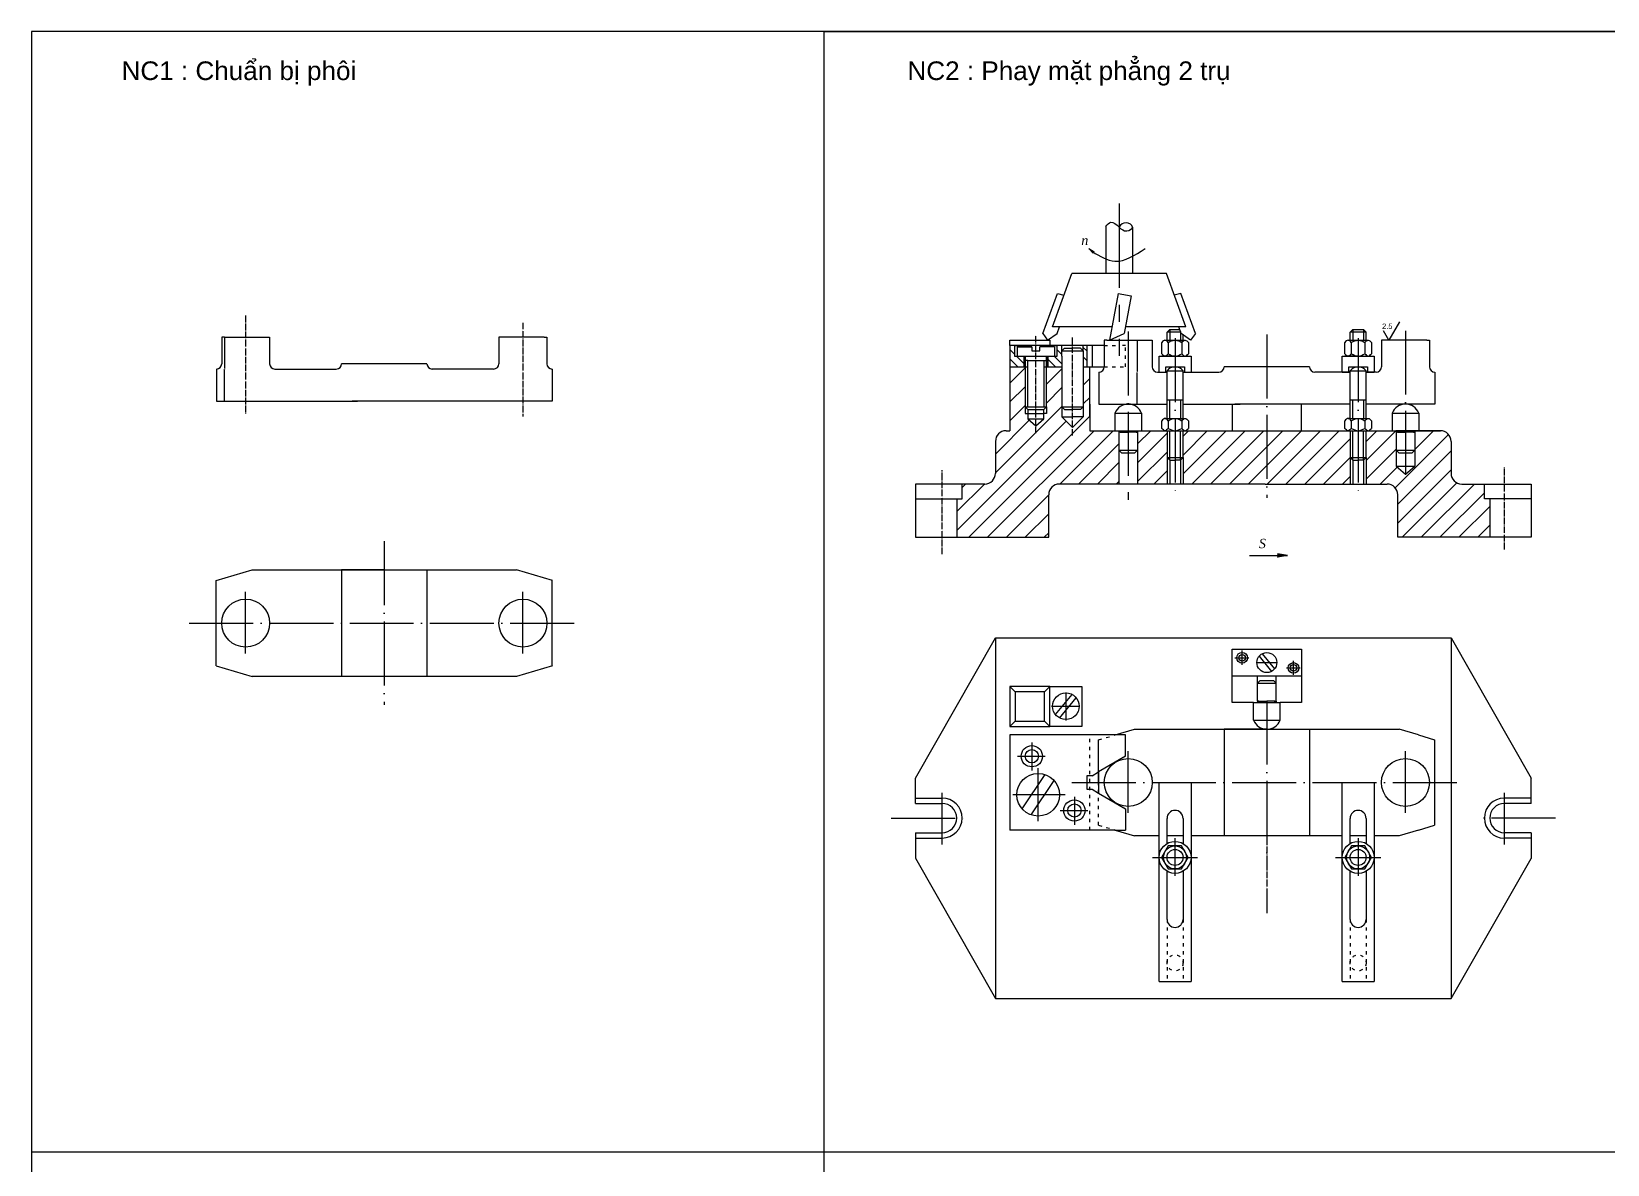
# Model space of a CAD drawing. Header units: inches. Extents: x 12 to 1202, y 8 to 849.
# Drawn here: x 13 to 604, y 424 to 849 of the extents above; entities that cross this region are included whole.
import ezdxf

# ---------------------------------------------------------------- set-up
doc = ezdxf.new("R2010")
doc.units = ezdxf.units.IN
doc.header["$MEASUREMENT"] = 0
for name, pattern in [('ACAD_ISO03W100', [30, 12, -18]), ('ACAD_ISO04W100', [30, 24, -3, 0, -3]), ('CENTER', [50.8, 31.75, -6.35, 6.35, -6.35])]:
    doc.linetypes.add(name, pattern=pattern)
for name, color, linetype in [('duong tam', 1, 'ACAD_ISO04W100'), ('gach VL', 4, 'Continuous'), ('kich thuoc', 3, 'Continuous'), ('net khuat', 2, 'ACAD_ISO03W100'), ('net manh', 5, 'Continuous')]:
    doc.layers.add(name, color=color, linetype=linetype)
doc.layers.add('net dam', color=7, linetype='Continuous', lineweight=30)
doc.styles.get("Standard").update_dxf_attribs({"font": 'arial.ttf'})
doc.dimstyles.get("Standard").update_dxf_attribs({"dimtxt": 0.18, "dimasz": 0.18, "dimexe": 0.18, "dimexo": 0.0625, "dimgap": 0.09, "dimtad": 0, "dimtih": 1, "dimtoh": 1, "dimdec": 4, "dimzin": 0, "dimdsep": 46, "dimtxsty": 'Standard', "dimcen": 0.09, "dimadec": 0, "dimazin": 0, "dimtfac": 1, "dimtdec": 4, "dimtofl": 0, "dimtmove": 0, "dimatfit": 3, "dimfxl": 1, "dimtolj": 1, "dimtzin": 0, "dimarcsym": 0})

# ---------------------------------------------------------------- blocks, each defined once
blk = doc.blocks.new('*D19')
at = {"layer": 'Defpoints', "color": 0, "transparency": 16777216}
for p in [(424.66, 732.96), (428.02, 732.96), (424.66, 708.96)]:
    blk.add_point(p, dxfattribs=at)
at = {"layer": 'kich thuoc', "color": 0, "lineweight": -2, "transparency": 16777216}
for p, q in [((424.72, 732.96), (428.2, 732.96)), ((428.02, 732.78), (428.02, 721.14)), ((428.02, 709.14), (428.02, 720.78)), ((424.72, 708.96), (428.2, 708.96))]:
    blk.add_line(p, q, dxfattribs=at)
at = {"layer": 'kich thuoc', "color": 0, "transparency": 16777216}
for points in [[(427.99, 732.78), (428.05, 732.78), (428.02, 732.96)], [(427.99, 709.14), (428.05, 709.14), (428.02, 708.96)]]:
    blk.add_solid(points, dxfattribs=at)
at = {"layer": 'kich thuoc', "color": 0, "transparency": 16777216, "insert": (428.02, 720.96), "char_height": 0.18, "attachment_point": 5}
blk.add_mtext('\\A1;13{\\H0.7x;\\S%%P0.5^ ;}', dxfattribs=at)
blk = doc.blocks.new('*D21')
at = {"color": 0, "lineweight": -2, "transparency": 16777216}
for p, q in [((85.52, 734.1), (85.4, 734.1)), ((85.58, 733.92), (85.58, 722.28)), ((85.58, 710.28), (85.58, 721.92)), ((85.52, 710.1), (85.4, 710.1))]:
    blk.add_line(p, q, dxfattribs=at)
at = {"color": 0, "transparency": 16777216}
for points in [[(85.55, 733.92), (85.61, 733.92), (85.58, 734.1)], [(85.55, 710.28), (85.61, 710.28), (85.58, 710.1)]]:
    blk.add_solid(points, dxfattribs=at)
at = {"layer": 'Defpoints', "color": 0, "transparency": 16777216}
for p in [(85.58, 734.1), (85.58, 710.1), (85.58, 710.1)]:
    blk.add_point(p, dxfattribs=at)
at = {"color": 0, "transparency": 16777216, "insert": (85.58, 722.1), "char_height": 0.18, "attachment_point": 5}
blk.add_mtext('\\A1;24.0000', dxfattribs=at)

msp = doc.modelspace()

# ---------------------------------------------------------------- hatches: boundary and pattern name
at = {"layer": 'gach VL', "ltscale": 0.1}
h = msp.add_hatch(dxfattribs=at)
h.set_pattern_fill('ANSI31', color=256, scale=20, angle=90)
h.set_pattern_definition([(135, (-1984.0081, -6561.8417), (-1.76776695, -1.76776695), [])])
h.paths.add_polyline_path([(409.09464, 730.95855), (407.7905, 730.95855), (407.7905, 728.95855), (407.7905, 726.95855), (407.7905, 722.95855), (409.09464, 722.95855)])
h.paths.add_polyline_path([(385.49596, 722.95855), (385.49596, 726.95855), (381.99596, 726.95855), (381.99596, 730.95855), (380.27807, 730.95855), (380.27807, 722.95855)])
h.paths.add_polyline_path([(394.49596, 726.95855), (394.49596, 722.95855), (399.7905, 722.95855), (399.7905, 726.95855), (399.7905, 728.95855), (399.7905, 730.95855), (397.99596, 730.95855), (397.99596, 726.95855)])
h = msp.add_hatch(dxfattribs=at)
h.set_pattern_fill('ANSI31', color=256, scale=40)
h.set_pattern_definition([(45, (-1984.008, -6561.8417), (-3.535534, 3.535534), [])])
h.paths.add_polyline_path([(439.21409, 688.95855), (439.21409, 698.95855), (438.43846, 698.95855), (428.16102, 698.95855), (428.16102, 678.95855), (439.21409, 678.95855)])
h.paths.add_polyline_path([(476.66102, 698.95855), (445.21409, 698.95855), (445.21409, 688.95855), (445.21409, 678.95855), (476.04192, 678.95855), (476.66102, 678.95855)])
h.paths.add_polyline_path([(507.89573, 688.95855), (507.89573, 698.95855), (507.1201, 698.95855), (476.66102, 698.95855), (476.66102, 678.95855), (498.04192, 678.95855), (507.89573, 678.95855)])
edge = h.paths.add_edge_path()
edge.add_line((525.16102, 698.95855), (513.89573, 698.95855))
edge.add_line((513.89573, 698.95855), (513.89573, 688.95855))
edge.add_line((513.89573, 688.95855), (513.89573, 678.95855))
edge.add_line((513.89573, 678.95855), (521.75218, 678.95855))
edge.add_arc((521.75218, 674.95855), 4, 0, 90, ccw=False)
edge.add_line((525.75218, 674.95855), (525.75218, 658.95855))
edge.add_line((525.75218, 658.95855), (560.25218, 658.95855))
edge.add_line((560.25218, 658.95855), (560.25218, 673.45855))
edge.add_line((560.25218, 673.45855), (558.25218, 673.45855))
edge.add_line((558.25218, 673.45855), (558.25218, 678.95855))
edge.add_line((558.25218, 678.95855), (549.75218, 678.95855))
edge.add_arc((549.75218, 682.95855), 4, 180, 270, ccw=False)
edge.add_line((545.75218, 682.95855), (545.75218, 694.95855))
edge.add_arc((541.75218, 694.95855), 4, 0, 90)
edge.add_line((541.75218, 698.95855), (532.16102, 698.95855))
edge.add_line((532.16102, 698.95855), (532.16102, 685.63096))
edge.add_line((532.16102, 685.63096), (528.66102, 682.62426))
edge.add_line((528.66102, 682.62426), (525.16102, 685.63096))
edge.add_line((525.16102, 685.63096), (525.16102, 698.95855))
edge = h.paths.add_edge_path()
edge.add_line((407.7905, 704.12022), (403.7905, 700.15158))
edge.add_line((403.7905, 700.15158), (399.7905, 704.12022))
edge.add_line((399.7905, 704.12022), (399.7905, 722.95855))
edge.add_line((399.7905, 722.95855), (393.99596, 722.95855))
edge.add_line((393.99596, 722.95855), (393.99596, 707.89895))
edge.add_line((393.99596, 707.89895), (393.99596, 703.37487))
edge.add_line((393.99596, 703.37487), (392.99596, 703.37487))
edge.add_line((392.99596, 703.37487), (389.99596, 700.83469))
edge.add_line((389.99596, 700.83469), (386.99596, 703.37487))
edge.add_line((386.99596, 703.37487), (385.99596, 703.37487))
edge.add_line((385.99596, 703.37487), (385.99596, 707.89895))
edge.add_line((385.99596, 707.89895), (385.99596, 722.95855))
edge.add_line((385.99596, 722.95855), (380.27807, 722.95855))
edge.add_line((380.27807, 722.95855), (380.27807, 698.95855))
edge.add_line((380.27807, 698.95855), (378.85044, 698.95855))
edge.add_arc((378.85044, 694.95855), 4, 90, 180)
edge.add_line((374.85044, 694.95855), (374.85044, 682.95855))
edge.add_arc((370.85044, 682.95855), 4, -90, 0, ccw=False)
edge.add_line((370.85044, 678.95855), (362.35044, 678.95855))
edge.add_line((362.35044, 678.95855), (362.35044, 673.45855))
edge.add_line((362.35044, 673.45855), (360.35044, 673.45855))
edge.add_line((360.35044, 673.45855), (360.35044, 658.95855))
edge.add_line((360.35044, 658.95855), (394.85044, 658.95855))
edge.add_line((394.85044, 658.95855), (394.85044, 674.95855))
edge.add_arc((398.85044, 674.95855), 4, 90, 180, ccw=False)
edge.add_line((398.85044, 678.95855), (421.16102, 678.95855))
edge.add_line((421.16102, 678.95855), (421.16102, 698.95855))
edge.add_line((421.16102, 698.95855), (419.66102, 698.95855))
edge.add_line((419.66102, 698.95855), (410.27807, 698.95855))
edge.add_line((410.27807, 698.95855), (410.27807, 708.95855))
edge.add_line((410.27807, 708.95855), (410.27807, 722.95855))
edge.add_line((410.27807, 722.95855), (407.7905, 722.95855))
edge.add_line((407.7905, 722.95855), (407.7905, 704.12022))
at = {"layer": 'net dam'}
h = msp.add_hatch(color=256, dxfattribs=at)
h.paths.add_polyline_path([(409.93522, 767.32091), (410.09255, 767.1398, 0.066389617), (411.36816, 766.05662), (411.91996, 766.10347)])
h.paths.add_polyline_path([(410.09255, 767.1398), (411.46578, 765.55903), (411.36816, 766.05662, -0.066389617)])
h = msp.add_hatch(color=256, dxfattribs=at)
h.paths.add_polyline_path([(481.4053, 652.12761), (480.68981, 651.49934), (484.45554, 652.12761)])
h.paths.add_polyline_path([(484.45554, 652.12761), (480.68981, 652.75589), (481.4053, 652.12761)])

# ---------------------------------------------------------------- linework, layer by layer
at = {"layer": 'duong tam', "linetype": 'CENTER'}
msp.add_line((421.25484, 784.27959), (421.25484, 727.04144), dxfattribs=at)
at = {"layer": 'duong tam', "ltscale": 0.1}
for p, q in [((93.58072, 742.25399), (93.58072, 705.29815)), ((197.58072, 739.43833), (197.58072, 704.24227)), ((389.99596, 697.9819), (389.99596, 735.03278)), ((403.7905, 697.17933), (403.7905, 734.22532)), ((354.85044, 652.68021), (354.85044, 684.16674)), ((565.75218, 654.424), (565.75218, 685.28617)), ((476.66102, 548.88004), (476.66102, 525.0067))]:
    msp.add_line(p, q, dxfattribs=at)
at = {"layer": 'duong tam'}
for p, q in [((424.66102, 736.14881), (424.66102, 673.06159)), ((442.21412, 733.65569), (442.21412, 673.77973)), ((476.66102, 735.04189), (476.66102, 673.77973)), ((510.89574, 733.65569), (510.89574, 674.32474)), ((528.66102, 736.51202), (528.66102, 679.53247)), ((145.58072, 657.44912), (145.58072, 596.0545)), ((93.58072, 615.40783), (93.58072, 638.51448)), ((197.58072, 615.40783), (197.58072, 638.51448)), ((72.39638, 626.75181), (217.37601, 626.75181)), ((467.37098, 611.15372), (467.37098, 616.43252)), ((464.69632, 613.7511), (469.86176, 613.7511)), ((472.64903, 611.95291), (480.3972, 611.95291)), ((483.99082, 609.93897), (489.15626, 609.93897)), ((486.66548, 607.34158), (486.66548, 612.62038)), ((401.2749, 600.74728), (401.2749, 590.18967)), ((476.66102, 597.6372), (476.66102, 536.24258)), ((395.92558, 595.55251), (406.25647, 595.55251)), ((388.49605, 581.99357), (388.49605, 571.43596)), ((383.14673, 576.79879), (393.47762, 576.79879)), ((424.66102, 555.59591), (424.66102, 578.70256)), ((528.66102, 555.59591), (528.66102, 578.70256)), ((390.87146, 552.48214), (390.87146, 572.25977)), ((354.84169, 543.69297), (354.84169, 563.09133)), ((400.95045, 562.35258), (381.37856, 562.35258)), ((403.47668, 566.93989), (548.45631, 566.93989)), ((565.76093, 543.67988), (565.76093, 563.07825)), ((399.12697, 556.42503), (409.45785, 556.42503)), ((404.47628, 561.6198), (404.47628, 551.06219)), ((335.68588, 553.58546), (365.4817, 553.58546)), ((584.91674, 553.57238), (555.12092, 553.57238)), ((442.19669, 546.01357), (442.19669, 531.88731)), ((510.87831, 546.01357), (510.87831, 531.88731)), ((433.73048, 538.83531), (450.69775, 538.83531)), ((502.4121, 538.83531), (519.37937, 538.83531)), ((476.66102, 525.82294), (476.66102, 517.90474))]:
    msp.add_line(p, q, dxfattribs=at)
at = {"layer": 'kich thuoc'}
for p, q in [((526.45948, 739.88675), (522.45948, 732.95855)), ((522.45948, 732.95855), (520.45948, 736.42265))]:
    msp.add_line(p, q, dxfattribs=at)
at = {"layer": 'net dam', "ltscale": 0.1}
for p, q in [((310.49895, 848.7895), (13.24895, 848.7895)), ((13.24895, 848.7895), (13.24895, 7.7895)), ((381.99596, 730.95855), (382.99596, 730.95855)), ((382.99596, 730.45855), (388.49596, 730.45855)), ((382.99596, 730.45855), (382.99596, 726.95855)), ((396.99596, 730.45855), (391.49596, 730.45855)), ((396.99596, 730.45855), (396.99596, 726.95855)), ((399.7905, 728.95855), (399.7905, 730.95855)), ((407.7905, 728.95855), (407.7905, 730.95855)), ((381.99596, 726.95855), (397.99596, 726.95855)), ((385.49596, 726.95855), (385.49596, 722.95855)), ((385.99596, 726.95855), (385.99596, 722.95855)), ((393.99596, 726.95855), (393.99596, 722.95855)), ((394.49596, 726.95855), (394.49596, 722.95855)), ((436.19669, 720.95855), (439.21412, 720.95855)), ((445.21412, 720.95855), (448.19669, 720.95855)), ((504.89574, 720.95855), (507.89574, 720.95855)), ((513.89574, 720.95855), (516.89574, 720.95855)), ((385.99596, 707.89895), (393.99596, 707.89895)), ((386.99596, 706.89895), (385.99596, 707.89895)), ((386.99596, 706.89895), (392.99596, 706.89895)), ((386.99596, 706.89895), (386.99596, 703.37487)), ((392.99596, 706.89895), (393.99596, 707.89895)), ((392.99596, 703.37487), (392.99596, 706.89895)), ((399.7905, 707.89895), (399.7905, 704.12022)), ((399.7905, 704.12022), (403.7905, 704.12022)), ((399.7905, 704.12022), (403.7905, 700.15158)), ((407.7905, 704.12022), (403.7905, 704.12022)), ((407.7905, 704.12022), (403.7905, 700.15158)), ((407.7905, 707.89895), (407.7905, 704.12022)), ((463.66102, 708.95855), (463.66102, 698.95855)), ((489.63347, 698.95855), (489.63347, 708.95855)), ((386.99596, 703.37487), (392.99596, 703.37487)), ((386.99596, 703.37487), (389.99596, 700.83469)), ((389.99596, 700.83469), (392.99596, 703.37487)), ((438.43846, 698.95855), (445.98972, 698.95855)), ((507.1201, 698.95855), (514.67137, 698.95855)), ((525.16102, 685.63096), (532.16102, 685.63096)), ((525.16102, 685.63096), (528.66102, 682.62426)), ((528.66102, 682.62426), (532.16102, 685.63096)), ((498.04192, 678.95855), (521.75218, 678.95855)), ((344.85044, 568.58546), (374.85044, 621.26853)), ((374.85044, 621.26853), (545.75218, 621.26853)), ((374.85044, 621.26853), (374.85044, 485.9024)), ((545.75218, 621.26853), (545.75218, 485.9024)), ((545.75218, 621.26853), (575.75218, 568.57238)), ((463.66102, 606.93989), (463.66102, 616.93989)), ((463.66102, 616.93989), (489.66102, 616.93989)), ((489.66102, 616.93989), (489.66102, 606.93989)), ((463.66102, 596.93989), (463.66102, 606.93989)), ((463.66102, 606.93989), (489.66102, 606.93989)), ((473.16102, 604.23354), (473.16102, 606.93989)), ((473.16102, 597.43989), (473.16102, 604.23354)), ((480.16102, 604.23354), (480.16102, 606.93989)), ((480.16102, 597.43989), (480.16102, 604.23354)), ((489.66102, 606.93989), (489.66102, 596.93989)), ((473.16102, 597.43989), (473.16102, 596.93989)), ((480.16102, 597.43989), (480.16102, 596.93989)), ((471.66102, 596.93989), (463.66102, 596.93989)), ((471.66102, 596.93989), (481.66102, 596.93989)), ((489.66102, 596.93989), (481.66102, 596.93989)), ((413.5665, 566.93989), (413.5665, 582.93989)), ((413.5665, 570.88334), (413.5665, 562.99644)), ((344.85044, 538.48886), (374.85044, 485.9024)), ((545.75218, 485.9024), (575.75218, 538.47578)), ((436.21412, 492.31376), (448.21412, 492.31376)), ((504.89574, 492.31376), (516.89574, 492.31376)), ((374.85044, 485.9024), (545.75218, 485.9024))]:
    msp.add_line(p, q, dxfattribs=at)
at = {"layer": 'net dam'}
for p, q in [((310.49895, 848.7895), (310.49895, 7.7895)), ((1202.24895, 848.7895), (310.49895, 848.7895)), ((310.49895, 848.7895), (904.99895, 848.7895)), ((416.25484, 775.65558), (416.25484, 757.95855)), ((426.25484, 775.35243), (426.25484, 757.95855)), ((426.25484, 775.35243), (426.25484, 757.95855)), ((411.46578, 765.55903), (409.93522, 767.32091)), ((409.93522, 767.32091), (411.91996, 766.10347)), ((411.91996, 766.10347), (411.36816, 766.05662)), ((411.36816, 766.05662), (411.46578, 765.55903)), ((396.25484, 737.95855), (403.53424, 757.95855)), ((438.97543, 757.95855), (403.53424, 757.95855)), ((446.25484, 737.95855), (438.97543, 757.95855)), ((392.66032, 735.39221), (398.15266, 750.48228)), ((420.86666, 750.48228), (417.58694, 732.95855)), ((420.86666, 750.48228), (425.78708, 749.59321)), ((425.78708, 749.59321), (423.12923, 735.39221)), ((449.84935, 735.39221), (444.35701, 750.48228)), ((84.58072, 734.09955), (84.58072, 724.09955)), ((85.58072, 734.09955), (84.58072, 734.09955)), ((85.58072, 734.09955), (101.58072, 734.09955)), ((101.58072, 734.09955), (102.58072, 734.09955)), ((102.58072, 734.09955), (102.58072, 724.09955)), ((188.58072, 734.09955), (188.58072, 724.09955)), ((189.58072, 734.09955), (188.58072, 734.09955)), ((205.58072, 734.09955), (189.58072, 734.09955)), ((205.58072, 734.09955), (206.58072, 734.09955)), ((206.58072, 734.09955), (206.58072, 724.09955)), ((418.52273, 737.95855), (396.25484, 737.95855)), ((397.98121, 735.39221), (398.91528, 737.95855)), ((446.25484, 737.95855), (423.60955, 737.95855)), ((440.21412, 736.89022), (439.21412, 735.89022)), ((439.21412, 732.95855), (439.21412, 735.89022)), ((444.3472, 735.89022), (439.21412, 735.89022)), ((440.21412, 736.89022), (443.98323, 736.89022)), ((444.52846, 735.39221), (443.59439, 737.95855)), ((445.21412, 732.95855), (445.21412, 734.92167)), ((508.89574, 736.89022), (507.89574, 735.89022)), ((507.89574, 732.95855), (507.89574, 735.89022)), ((513.89574, 735.89022), (507.89574, 735.89022)), ((508.89574, 736.89022), (512.89574, 736.89022)), ((512.89574, 736.89022), (513.89574, 735.89022)), ((513.89574, 732.95855), (513.89574, 735.89022)), ((380.27807, 730.95855), (380.27807, 732.95855)), ((380.27807, 732.95855), (395.27807, 732.95855)), ((415.66102, 730.95855), (380.27807, 730.95855)), ((380.27807, 730.95855), (380.27807, 722.95855)), ((381.99596, 730.95855), (381.99596, 726.95855)), ((381.99596, 730.95855), (388.49596, 730.95855)), ((388.49596, 730.45855), (388.49596, 728.95855)), ((388.49596, 728.95855), (391.49596, 728.95855)), ((391.49596, 730.95855), (397.99596, 730.95855)), ((391.49596, 728.95855), (391.49596, 730.45855)), ((395.27807, 732.95855), (395.27807, 730.95855)), ((397.99596, 726.95855), (397.99596, 730.95855)), ((400.7905, 729.95855), (399.7905, 728.95855)), ((399.7905, 726.95855), (399.7905, 728.95855)), ((399.7905, 728.95855), (407.7905, 728.95855)), ((400.7905, 729.95855), (403.7905, 729.95855)), ((406.7905, 729.95855), (403.7905, 729.95855)), ((406.7905, 729.95855), (407.7905, 728.95855)), ((407.7905, 728.95855), (407.7905, 726.95855)), ((409.09464, 730.95855), (409.09464, 722.95855)), ((411.09464, 730.95855), (411.09464, 722.95855)), ((415.66102, 732.95855), (415.66102, 722.95855)), ((416.66102, 732.95855), (415.66102, 732.95855)), ((416.66102, 732.95855), (432.66102, 732.95855)), ((432.66102, 732.95855), (433.66102, 732.95855)), ((433.66102, 732.95855), (433.66102, 722.95855)), ((437.21412, 727.84979), (437.21412, 732.06731)), ((438.43849, 732.95855), (445.98975, 732.95855)), ((439.66286, 732.06731), (439.66286, 727.84979)), ((444.76538, 732.95855), (445.98975, 732.95855)), ((444.76538, 732.06731), (444.76538, 727.84979)), ((447.21412, 732.06731), (447.21412, 727.84979)), ((505.89574, 727.84979), (505.89574, 732.06731)), ((507.12011, 732.95855), (514.67137, 732.95855)), ((508.34448, 732.06731), (508.34448, 727.84979)), ((513.447, 732.95855), (514.67137, 732.95855)), ((513.447, 732.06731), (513.447, 727.84979)), ((515.89574, 732.06731), (515.89574, 727.84979)), ((519.66102, 732.95855), (519.66102, 722.95855)), ((520.66102, 732.95855), (519.66102, 732.95855)), ((536.66102, 732.95855), (520.66102, 732.95855)), ((536.66102, 732.95855), (537.66102, 732.95855)), ((537.66102, 732.95855), (537.66102, 722.95855)), ((82.58072, 722.09955), (82.58072, 710.09955)), ((104.58072, 722.09955), (122.51621, 722.09955)), ((122.51621, 722.09955), (127.58072, 722.09955)), ((161.58072, 724.09955), (129.58072, 724.09955)), ((168.64522, 722.09955), (163.58072, 722.09955)), ((186.58072, 722.09955), (168.64522, 722.09955)), ((208.58072, 722.09955), (208.58072, 710.09955)), ((380.27807, 722.95855), (386.99596, 722.95855)), ((380.27807, 722.95855), (380.27807, 698.95855)), ((385.99596, 726.95855), (385.99596, 707.89895)), ((392.99596, 722.95855), (399.7905, 722.95855)), ((393.99596, 707.89895), (393.99596, 726.95855)), ((399.7905, 726.95855), (399.7905, 707.89895)), ((407.7905, 726.95855), (407.7905, 707.89895)), ((407.7905, 722.95855), (415.66102, 722.95855)), ((410.27807, 703.95855), (410.27807, 722.95855)), ((436.21412, 720.95855), (436.21412, 726.95855)), ((436.21412, 726.95855), (448.21412, 726.95855)), ((442.21412, 726.95855), (437.21412, 726.95855)), ((438.71412, 720.95855), (438.71412, 722.95855)), ((438.71412, 722.95855), (445.71412, 722.95855)), ((439.21412, 703.56384), (439.21412, 721.49876)), ((439.21412, 721.49876), (445.21412, 721.49876)), ((445.21412, 703.56384), (445.21412, 721.49876)), ((445.71412, 722.95855), (445.71412, 720.95855)), ((448.21412, 726.95855), (448.21412, 720.95855)), ((492.66102, 722.95855), (460.66102, 722.95855)), ((504.89574, 720.95855), (504.89574, 726.95855)), ((504.89574, 726.95855), (516.89574, 726.95855)), ((510.89574, 726.95855), (505.89574, 726.95855)), ((507.39574, 720.95855), (507.39574, 722.95855)), ((507.39574, 722.95855), (514.39574, 722.95855)), ((507.89574, 703.56384), (507.89574, 721.49876)), ((507.89574, 721.49876), (513.89574, 721.49876)), ((513.89574, 703.56384), (513.89574, 721.49876)), ((514.39574, 722.95855), (514.39574, 720.95855)), ((516.89574, 726.95855), (516.89574, 720.95855)), ((413.66102, 720.95855), (413.66102, 708.95855)), ((435.66102, 720.95855), (439.21412, 720.95855)), ((445.21412, 720.95855), (453.59651, 720.95855)), ((453.59651, 720.95855), (458.66102, 720.95855)), ((499.72552, 720.95855), (494.66102, 720.95855)), ((507.89574, 720.95855), (499.72552, 720.95855)), ((517.66102, 720.95855), (513.89574, 720.95855)), ((539.66102, 720.95855), (539.66102, 708.95855)), ((82.58072, 710.09955), (135.58072, 710.09955)), ((157.58072, 710.09955), (133.58072, 710.09955)), ((168.64522, 710.09955), (157.58072, 710.09955)), ((208.58072, 710.09955), (168.64522, 710.09955)), ((399.7905, 707.89895), (407.7905, 707.89895)), ((400.7905, 706.89895), (399.7905, 707.89895)), ((400.7905, 706.89895), (403.7905, 706.89895)), ((406.7905, 706.89895), (403.7905, 706.89895)), ((406.7905, 706.89895), (407.7905, 707.89895)), ((410.27807, 708.95855), (410.27807, 698.95855)), ((413.66102, 708.95855), (439.21412, 708.95855)), ((419.66102, 705.56317), (419.66102, 698.95855)), ((419.66102, 705.56317), (429.66102, 705.56317)), ((429.66102, 705.56317), (429.66102, 698.95855)), ((438.43846, 703.56384), (445.98972, 703.56384)), ((445.21412, 708.95855), (466.66102, 708.95855)), ((488.66102, 708.95855), (464.66102, 708.95855)), ((499.72552, 708.95855), (488.66102, 708.95855)), ((507.89574, 708.95855), (499.72552, 708.95855)), ((507.1201, 703.56384), (514.67136, 703.56384)), ((539.66102, 708.95855), (513.89574, 708.95855)), ((523.66102, 705.56317), (523.66102, 698.95855)), ((523.66102, 705.56317), (533.66102, 705.56317)), ((533.66102, 705.56317), (533.66102, 698.95855)), ((378.85044, 698.95855), (380.27807, 698.95855)), ((410.27807, 698.95855), (430.27807, 698.95855)), ((410.27807, 698.95855), (541.75218, 698.95855)), ((419.66102, 698.95855), (421.16102, 698.95855)), ((421.16102, 698.95855), (421.16102, 678.95855)), ((421.16102, 698.95855), (421.66102, 698.95855)), ((421.66102, 698.45855), (421.16102, 698.45855)), ((421.66102, 698.95855), (421.66102, 698.45855)), ((421.66102, 698.45855), (424.66102, 698.45855)), ((427.66102, 698.45855), (424.66102, 698.45855)), ((427.66102, 698.95855), (427.66102, 698.45855)), ((427.66102, 698.45855), (428.16102, 698.45855)), ((428.16102, 698.95855), (428.16102, 678.95855)), ((430.27807, 698.95855), (525.09597, 698.95855)), ((437.21409, 701.30667), (437.21409, 702.6726)), ((437.21409, 699.84979), (437.21409, 701.30667)), ((439.21409, 698.95855), (439.21409, 688.95855)), ((439.66283, 702.6726), (439.66283, 701.30667)), ((439.66283, 701.30667), (439.66283, 699.84979)), ((444.76536, 702.6726), (444.76536, 701.30667)), ((444.76536, 701.30667), (444.76536, 699.84979)), ((445.21409, 688.95855), (445.21409, 698.95855)), ((447.21409, 702.6726), (447.21409, 701.30667)), ((447.21409, 701.30667), (447.21409, 699.84979)), ((505.89573, 701.30667), (505.89573, 702.6726)), ((505.89573, 699.84979), (505.89573, 701.30667)), ((507.89573, 698.95855), (507.89573, 688.95855)), ((508.34447, 702.6726), (508.34447, 701.30667)), ((508.34447, 701.30667), (508.34447, 699.84979)), ((513.44699, 702.6726), (513.44699, 701.30667)), ((513.44699, 701.30667), (513.44699, 699.84979)), ((513.89573, 688.95855), (513.89573, 698.95855)), ((515.89573, 702.6726), (515.89573, 701.30667)), ((515.89573, 701.30667), (515.89573, 699.84979)), ((541.75218, 698.95855), (525.09597, 698.95855)), ((525.16102, 698.95855), (525.16102, 685.63096)), ((525.66102, 698.45855), (525.16102, 698.45855)), ((525.66102, 698.95855), (525.66102, 698.45855)), ((525.66102, 698.45855), (528.66102, 698.45855)), ((531.66102, 698.45855), (528.66102, 698.45855)), ((531.66102, 698.95855), (531.66102, 698.45855)), ((531.66102, 698.45855), (532.16102, 698.45855)), ((532.16102, 698.95855), (532.16102, 685.63096)), ((374.85044, 694.95855), (374.85044, 682.95855)), ((545.75218, 694.95855), (545.75218, 682.95855)), ((421.16102, 691.6649), (428.16102, 691.6649)), ((422.16102, 690.6649), (421.16102, 691.6649)), ((422.16102, 690.6649), (427.16102, 690.6649)), ((427.16102, 690.6649), (428.16102, 691.6649)), ((439.21409, 688.95855), (445.21409, 688.95855)), ((440.21409, 687.95855), (439.21409, 688.95855)), ((440.21409, 687.95855), (442.21409, 687.95855)), ((440.21409, 687.95855), (440.21409, 678.95855)), ((444.21409, 687.95855), (442.21409, 687.95855)), ((444.21409, 687.95855), (445.21409, 688.95855)), ((444.21409, 687.95855), (444.21409, 678.95855)), ((507.89573, 688.95855), (513.89573, 688.95855)), ((508.89573, 687.95855), (507.89573, 688.95855)), ((508.89573, 687.95855), (510.89573, 687.95855)), ((508.89573, 687.95855), (508.89573, 678.95855)), ((512.89573, 687.95855), (510.89573, 687.95855)), ((512.89573, 687.95855), (513.89573, 688.95855)), ((512.89573, 687.95855), (512.89573, 678.95855)), ((525.16102, 691.6649), (532.16102, 691.6649)), ((526.16102, 690.6649), (525.16102, 691.6649)), ((526.16102, 690.6649), (531.16102, 690.6649)), ((531.16102, 690.6649), (532.16102, 691.6649)), ((370.85044, 678.95855), (344.85044, 678.95855)), ((344.85044, 678.95855), (344.85044, 658.95855)), ((362.35044, 673.45855), (362.35044, 678.95855)), ((394.85044, 658.95855), (394.85044, 674.95855)), ((476.04192, 678.95855), (398.85044, 678.95855)), ((476.04192, 678.95855), (498.04192, 678.95855)), ((525.75218, 658.95855), (525.75218, 674.95855)), ((549.75218, 678.95855), (575.75218, 678.95855)), ((558.25218, 673.45855), (558.25218, 678.95855)), ((575.75218, 678.95855), (575.75218, 658.95855)), ((344.85044, 673.45855), (354.85044, 673.45855)), ((354.85044, 673.45855), (360.35044, 673.45855)), ((360.35044, 673.45855), (362.35044, 673.45855)), ((360.35044, 673.45855), (360.35044, 658.95855)), ((560.25218, 673.45855), (558.25218, 673.45855)), ((565.75218, 673.45855), (560.25218, 673.45855)), ((560.25218, 673.45855), (560.25218, 658.95855)), ((575.75218, 673.45855), (565.75218, 673.45855)), ((344.85044, 658.95855), (394.85044, 658.95855)), ((575.75218, 658.95855), (525.75218, 658.95855)), ((470.14578, 652.12761), (484.45554, 652.12761)), ((480.68981, 652.75589), (481.4053, 652.12761)), ((484.45554, 652.12761), (480.68981, 652.75589)), ((484.45554, 652.12761), (480.68981, 651.49934)), ((480.68981, 651.49934), (481.4053, 652.12761)), ((82.4862, 642.75181), (95.98997, 646.75181)), ((95.98997, 646.75181), (195.17147, 646.75181)), ((145.58072, 646.75181), (129.58072, 646.75181)), ((129.58072, 646.75181), (129.58072, 606.75181)), ((161.58072, 646.75181), (161.58072, 606.75181)), ((208.67524, 642.75181), (195.17147, 646.75181)), ((82.4862, 626.75181), (82.4862, 642.75181)), ((82.4862, 626.75181), (82.4862, 642.75181)), ((208.4862, 642.80781), (208.4862, 610.69582)), ((82.4862, 610.75181), (82.4862, 626.75181)), ((474.90088, 615.26417), (479.57809, 609.59639)), ((82.4862, 610.75181), (95.98997, 606.75181)), ((208.67524, 610.75181), (195.17147, 606.75181)), ((473.74395, 614.30943), (478.42116, 608.64166)), ((195.17147, 606.75181), (95.98997, 606.75181)), ((474.16102, 605.23354), (473.16102, 604.23354)), ((473.16102, 604.23354), (480.16102, 604.23354)), ((474.16102, 605.23354), (479.16102, 605.23354)), ((479.16102, 605.23354), (480.16102, 604.23354)), ((395.27807, 603.00717), (380.27807, 603.00717)), ((380.27807, 603.00717), (380.27807, 588.00717)), ((382.27807, 601.00717), (380.27807, 603.00717)), ((393.27807, 601.00717), (382.27807, 601.00717)), ((382.27807, 601.00717), (382.27807, 590.00717)), ((395.27807, 603.00717), (393.27807, 601.00717)), ((393.27807, 590.00717), (393.27807, 601.00717)), ((395.27807, 588.00717), (395.27807, 603.00717)), ((395.27807, 603.00717), (407.27807, 603.00717)), ((397.38547, 592.41048), (403.62176, 599.96751)), ((398.92804, 591.1375), (405.16433, 598.69453)), ((407.27807, 603.00717), (407.27807, 588.00717)), ((473.66102, 597.43989), (473.16102, 597.43989)), ((473.66102, 596.93989), (473.66102, 597.43989)), ((473.66102, 597.43989), (476.66102, 597.43989)), ((479.66102, 597.43989), (476.66102, 597.43989)), ((479.66102, 596.93989), (479.66102, 597.43989)), ((479.66102, 597.43989), (480.16102, 597.43989)), ((471.66102, 590.33526), (471.66102, 596.93989)), ((481.66102, 590.33526), (481.66102, 596.93989)), ((380.27807, 588.00717), (382.27807, 590.00717)), ((380.27807, 588.00717), (395.27807, 588.00717)), ((382.27807, 590.00717), (393.27807, 590.00717)), ((393.27807, 590.00717), (395.27807, 588.00717)), ((407.27807, 588.00717), (395.27807, 588.00717)), ((419.77215, 584.77809), (427.07027, 586.93989)), ((427.07027, 586.93989), (526.25176, 586.93989)), ((476.66102, 586.93989), (460.66102, 586.93989)), ((460.66102, 586.93989), (460.66102, 546.93989)), ((471.66102, 590.33526), (481.66102, 590.33526)), ((492.66102, 586.93989), (492.66102, 546.93989)), ((533.54988, 584.77809), (526.25176, 586.93989)), ((419.77215, 584.77809), (380.27807, 584.77809)), ((380.27807, 584.77809), (380.27807, 549.10169)), ((423.66102, 584.77809), (419.77215, 584.77809)), ((423.66102, 576.77809), (423.66102, 584.77809)), ((533.54988, 584.77809), (539.5665, 582.99589)), ((539.5665, 582.99589), (539.5665, 550.88389)), ((423.66102, 576.77809), (413.5665, 570.88334)), ((344.85044, 559.08546), (344.85044, 568.58546)), ((384.90003, 557.02887), (393.51913, 569.90175)), ((388.22379, 554.80342), (396.8429, 567.6763)), ((411.09464, 569.43989), (409.09464, 569.43989)), ((409.09464, 569.43989), (409.09464, 564.43989)), ((411.09464, 569.43989), (413.5665, 570.88334)), ((575.75218, 559.07238), (575.75218, 568.57238)), ((409.09464, 564.43989), (411.09464, 564.43989)), ((411.09464, 564.43989), (413.5665, 562.99644)), ((413.5665, 562.99644), (423.66102, 557.10169)), ((436.21412, 492.31376), (436.21412, 566.93989)), ((436.21412, 566.93989), (448.21412, 566.93989)), ((448.21412, 566.93989), (448.21412, 492.31376)), ((504.89574, 492.31376), (504.89574, 566.93989)), ((504.89574, 566.93989), (516.89574, 566.93989)), ((516.89574, 566.93989), (516.89574, 492.31376)), ((344.85044, 559.08546), (344.85044, 561.08546)), ((344.85044, 561.08546), (354.85044, 561.08546)), ((344.85044, 559.08546), (354.85044, 559.08546)), ((423.66102, 557.10169), (423.66102, 549.10169)), ((575.75218, 561.07238), (565.75218, 561.07238)), ((575.75218, 559.07238), (565.75218, 559.07238)), ((575.75218, 559.07238), (575.75218, 561.07238)), ((439.21412, 544.03147), (439.21412, 553.4864)), ((445.21412, 553.4864), (445.21412, 544.03147)), ((507.89574, 544.03147), (507.89574, 553.4864)), ((513.89574, 553.4864), (513.89574, 544.03147)), ((533.54988, 549.10169), (539.5665, 550.88389)), ((344.85044, 548.08546), (344.85044, 538.48886)), ((344.85044, 548.08546), (354.85044, 548.08546)), ((344.85044, 546.08546), (354.85044, 546.08546)), ((419.77215, 549.10169), (380.27807, 549.10169)), ((419.77215, 549.10169), (427.07027, 546.93989)), ((419.77215, 549.10169), (423.66102, 549.10169)), ((436.21412, 546.93989), (427.07027, 546.93989)), ((445.21412, 546.93989), (439.21412, 546.93989)), ((504.89574, 546.93989), (448.21412, 546.93989)), ((513.89574, 546.93989), (507.89574, 546.93989)), ((526.25176, 546.93989), (516.89574, 546.93989)), ((533.54988, 549.10169), (526.25176, 546.93989)), ((575.75218, 548.07238), (565.75218, 548.07238)), ((575.75218, 546.07238), (565.75218, 546.07238)), ((575.75218, 548.07238), (575.75218, 538.47578)), ((439.21412, 515.57769), (439.21412, 533.63916)), ((445.21412, 533.63916), (445.21412, 515.57769)), ((507.89574, 515.57769), (507.89574, 533.63916)), ((513.89574, 533.63916), (513.89574, 515.57769)), ((13.24895, 428.2895), (1202.24895, 428.2895))]:
    msp.add_line(p, q, dxfattribs=at)
at = {"layer": 'net dam', "linetype": 'Continuous'}
for p, q in [((398.15266, 750.48228), (400.55859, 749.78301)), ((444.35701, 750.48228), (441.95108, 749.78301)), ((392.66032, 735.39221), (394.43499, 732.95855)), ((394.43499, 732.95855), (397.98121, 735.39221)), ((417.58694, 732.95855), (423.12923, 735.39221)), ((448.07469, 732.95855), (444.52846, 735.39221)), ((449.84935, 735.39221), (448.07469, 732.95855))]:
    msp.add_line(p, q, dxfattribs=at)
at = {"layer": 'net dam'}
for points in [[(447.19669, 538.83531), (444.69669, 543.16544), (439.69669, 543.16544), (437.19669, 538.83531), (439.69669, 534.50519), (444.69669, 534.50519)], [(515.87831, 538.83531), (513.37831, 543.16544), (508.37831, 543.16544), (505.87831, 538.83531), (508.37831, 534.50519), (513.37831, 534.50519)]]:
    msp.add_lwpolyline(points, close=True, dxfattribs=at)
for centre, radius in [((93.58072, 626.75181), 9), ((197.58072, 626.75181), 9), ((467.37098, 613.7511), 2), ((467.37098, 613.7511), 1.25), ((476.66102, 611.95291), 3.75), ((486.66548, 609.93897), 2), ((486.66548, 609.93897), 1.25), ((401.2749, 595.55251), 5), ((388.49605, 576.79879), 4), ((388.49605, 576.79879), 2.5), ((424.66102, 566.93989), 9), ((528.66102, 566.93989), 9), ((390.87146, 562.35258), 8), ((404.47628, 556.42503), 4), ((404.47628, 556.42503), 2.5), ((442.21412, 538.83531), 6), ((510.89574, 538.83531), 6), ((442.19669, 538.83531), 4.33013), ((442.21412, 538.83531), 3), ((510.87831, 538.83531), 4.33013), ((510.89574, 538.83531), 3)]:
    msp.add_circle(centre, radius, dxfattribs=at)
for centre, radius, start, end in [((82.58072, 724.09955), 2, 270, 0), ((104.58072, 724.09955), 2, 180, 270), ((127.58072, 724.09955), 2, 270, 0), ((163.58072, 724.09955), 2, 180, 270), ((186.58072, 724.09955), 2, 270, 0), ((208.58072, 724.09955), 2, 180, 270), ((413.66102, 722.95855), 2, 270, 0), ((435.66102, 722.95855), 2, 180, 270), ((442.21412, 719.14601), 3.81254, 38.10535605, 141.89464395), ((458.66102, 722.95855), 2, 270, 0), ((494.66102, 722.95855), 2, 180, 270), ((510.89574, 719.14601), 3.81254, 38.10535605, 141.89464395), ((517.66102, 722.95855), 2, 270, 0), ((539.66102, 722.95855), 2, 180, 270), ((424.66102, 703.57938), 5.37917, 21.64109437, 158.35890563), ((528.66102, 703.57938), 5.37917, 21.64109437, 158.35890563), ((378.85044, 694.95855), 4, 90, 180), ((541.75218, 694.95855), 4, 0, 90), ((370.85044, 682.95855), 4, 270, 0), ((549.75218, 682.95855), 4, 180, 270), ((398.85044, 674.95855), 4, 90, 180), ((521.75218, 674.95855), 4, 0, 90), ((476.66102, 592.31905), 5.37917, 201.64109437, 338.35890563), ((354.84169, 553.58546), 5.50001, 0, 90.09116322), ((354.85044, 553.58546), 7.5, 0, 90), ((442.21412, 553.4864), 3, 0, 180), ((510.89574, 553.4864), 3, 0, 180), ((565.75218, 553.57238), 7.5, 90, 180), ((565.76093, 553.57238), 5.50001, 89.90883678, 180), ((354.84169, 553.58546), 5.50001, 269.90883678, 0), ((354.85044, 553.58546), 7.5, 270, 0), ((565.75218, 553.57238), 7.5, 180, 270), ((565.76093, 553.57238), 5.50001, 180, 270.09116322), ((442.21412, 515.57769), 3, 180, 0), ((510.89574, 515.57769), 3, 180, 0)]:
    msp.add_arc(centre, radius, start, end, dxfattribs=at)
at = {"layer": 'net dam', "linetype": 'Continuous'}
for points in [[(416.25484, 775.65558), (418.05574, 777.17133), (421.25484, 775.35243), (424.12503, 773.98826), (426.25484, 775.35243), (423.82157, 777.01975), (421.25484, 775.50401)], [(411.19733, 766.1722), (419.67484, 762.58377), (430.95424, 767.3205)]]:
    msp.add_spline(points, degree=3, dxfattribs=at)
at = {"layer": 'net dam'}
for points in [[(439.66286, 732.06731), (438.43849, 732.95855), (437.21412, 732.06731)], [(439.66286, 727.84979), (438.43849, 726.95855), (437.21412, 727.84979)], [(439.66286, 732.06731), (442.21412, 732.95855), (444.76538, 732.06731)], [(439.66286, 727.84979), (442.21412, 726.95855), (444.76538, 727.84979)], [(444.76538, 732.06731), (445.98975, 732.95855), (447.21412, 732.06731)], [(444.76538, 727.84979), (445.98975, 726.95855), (447.21412, 727.84979)], [(508.34448, 732.06731), (507.12011, 732.95855), (505.89574, 732.06731)], [(508.34448, 727.84979), (507.12011, 726.95855), (505.89574, 727.84979)], [(508.34448, 732.06731), (510.89574, 732.95855), (513.447, 732.06731)], [(508.34448, 727.84979), (510.89574, 726.95855), (513.447, 727.84979)], [(513.447, 732.06731), (514.67137, 732.95855), (515.89574, 732.06731)], [(513.447, 727.84979), (514.67137, 726.95855), (515.89574, 727.84979)], [(439.66283, 702.6726), (438.43846, 703.56384), (437.21409, 702.6726)], [(439.66283, 702.6726), (442.21409, 703.56384), (444.76536, 702.6726)], [(444.76536, 702.6726), (445.98972, 703.56384), (447.21409, 702.6726)], [(508.34447, 702.6726), (507.1201, 703.56384), (505.89573, 702.6726)], [(508.34447, 702.6726), (510.89573, 703.56384), (513.44699, 702.6726)], [(513.44699, 702.6726), (514.67136, 703.56384), (515.89573, 702.6726)], [(439.66283, 699.84979), (438.43846, 698.95855), (437.21409, 699.84979)], [(439.66283, 699.84979), (442.21409, 698.95855), (444.76536, 699.84979)], [(444.76536, 699.84979), (445.98972, 698.95855), (447.21409, 699.84979)], [(508.34447, 699.84979), (507.1201, 698.95855), (505.89573, 699.84979)], [(508.34447, 699.84979), (510.89573, 698.95855), (513.44699, 699.84979)], [(513.44699, 699.84979), (514.67136, 698.95855), (515.89573, 699.84979)]]:
    msp.add_spline(points, degree=3, dxfattribs=at)
at = {"layer": 'net khuat', "ltscale": 0.1}
for p, q in [((415.66102, 730.95855), (421.25484, 730.95855)), ((423.66102, 730.95855), (421.25484, 730.95855)), ((423.66102, 722.95855), (423.66102, 730.95855)), ((415.66102, 722.95855), (423.66102, 722.95855)), ((410.27807, 549.10169), (410.27807, 584.77809)), ((413.5665, 582.93989), (419.77215, 584.77809)), ((413.5665, 566.93989), (413.5665, 582.93989)), ((413.5665, 550.93989), (413.5665, 566.93989)), ((413.5665, 550.93989), (419.77215, 549.10169)), ((439.21412, 515.57769), (439.21412, 492.31376)), ((445.21412, 515.57769), (445.21412, 492.31376)), ((507.89574, 515.57769), (507.89574, 492.31376)), ((513.89574, 515.57769), (513.89574, 492.31376))]:
    msp.add_line(p, q, dxfattribs=at)
for centre in [(442.21412, 499.22408), (510.89574, 499.22408)]:
    msp.add_circle(centre, 3, dxfattribs=at)
at = {"layer": 'net manh'}
for p, q in [((440.21412, 736.89022), (440.21412, 732.95855)), ((444.21412, 736.25587), (444.21412, 732.95855)), ((508.89574, 736.89022), (508.89574, 732.95855)), ((512.89574, 736.89022), (512.89574, 732.95855)), ((386.99596, 725.29411), (385.99596, 725.29411)), ((386.99596, 707.89895), (386.99596, 725.29411)), ((386.99596, 725.29411), (392.99596, 725.29411)), ((392.99596, 725.29411), (392.99596, 707.89895)), ((392.99596, 725.29411), (393.99596, 725.29411)), ((439.21412, 710.56384), (445.21412, 710.56384)), ((440.21412, 703.56384), (440.21412, 710.56384)), ((444.21412, 710.56384), (444.21412, 703.56384)), ((507.89574, 710.56384), (513.89574, 710.56384)), ((508.89574, 703.56384), (508.89574, 710.56384)), ((512.89574, 710.56384), (512.89574, 703.56384)), ((440.21409, 687.95855), (440.21409, 698.95855)), ((444.21409, 687.95855), (444.21409, 698.95855)), ((508.89573, 687.95855), (508.89573, 698.95855)), ((512.89573, 687.95855), (512.89573, 698.95855)), ((439.21409, 688.95855), (439.21409, 678.95855)), ((445.21409, 688.95855), (445.21409, 678.95855)), ((507.89573, 688.95855), (507.89573, 678.95855)), ((513.89573, 688.95855), (513.89573, 678.95855))]:
    msp.add_line(p, q, dxfattribs=at)
at = {"layer": 'net manh', "ltscale": 0.1}
for p, q in [((385.99596, 707.89895), (385.99596, 705.37487)), ((385.99596, 705.37487), (386.99596, 705.37487)), ((386.99596, 705.37487), (392.99596, 705.37487)), ((393.99596, 705.37487), (392.99596, 705.37487)), ((393.99596, 707.89895), (393.99596, 705.37487))]:
    msp.add_line(p, q, dxfattribs=at)

# ---------------------------------------------------------------- texts
at = {"layer": 'kich thuoc', "attachment_point": 1}
for s, width, heights, insert, char_height in [('NC2 : Phay mặt phẳng 2 trụ', 129.2057872, [10.82469], (341.83865, 837.56573), 7), ('NC1 : Chuẩn bị phôi', 129.2057872, [10.82469], (47.02722, 837.56573), 7), ('2.5', 5.0540847, [0], (519.89914, 739.16991), 2)]:
    msp.add_mtext_dynamic_manual_height_columns(s, width=width, gutter_width=1, heights=heights, dxfattribs=dict(at, insert=insert, char_height=char_height))
at = {"layer": 'net dam', "char_height": 3.5, "width": 16.9634, "attachment_point": 1}
for s, insert in [('{\\f.VnTime|b0|i1|c0|p34;n}', (407.04516, 772.21635)), ('{\\f.VnTime|b0|i1|c0|p34;S}', (473.65376, 658.38482))]:
    msp.add_mtext(s, dxfattribs=dict(at, insert=insert))

# ---------------------------------------------------------------- dimensions: what is measured, and where the dimension line sits
dim = msp.add_linear_dim(base=(85.58072, 710.09955), p1=(85.58072, 734.09955), p2=(85.58072, 710.09955), angle=90, dimstyle='Standard')
dim.commit()
dim.dimension.update_dxf_attribs({"geometry": '*D21', "text_midpoint": (85.58072, 722.09955)})
at = {"layer": 'kich thuoc'}
dim = msp.add_linear_dim(base=(428.01963, 732.95855), p1=(424.66102, 708.95855), p2=(424.66102, 732.95855), angle=90, text='13{\\H0.7x;\\S%%P0.5^ ;}', dimstyle='Standard', dxfattribs=at)
dim.commit()
dim.dimension.update_dxf_attribs({"geometry": '*D19', "text_midpoint": (428.01963, 720.95855)})

doc.saveas('drawing.dxf')
